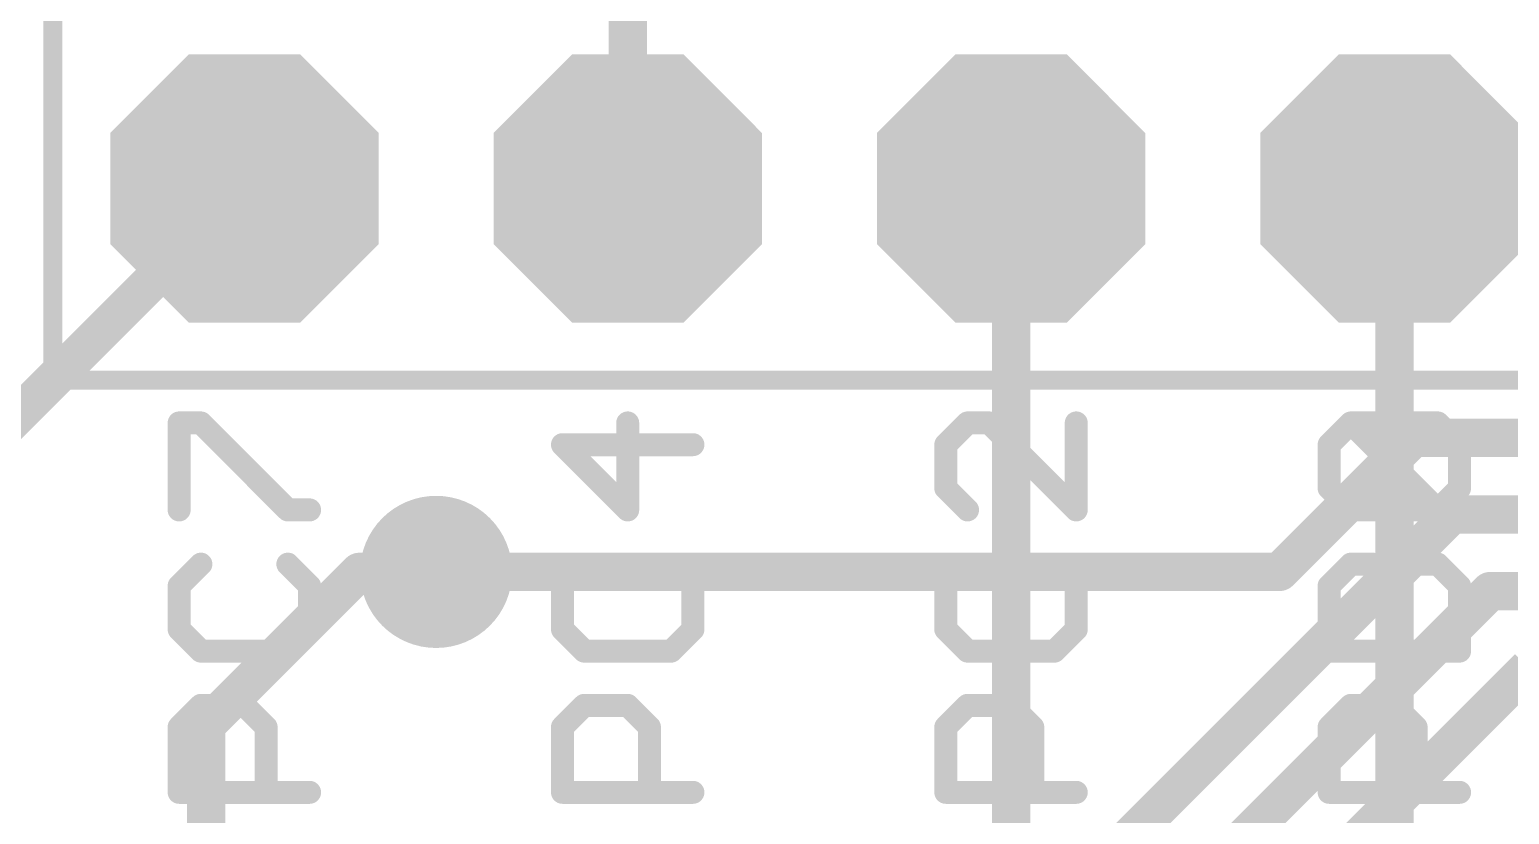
# Model space of a CAD drawing. Extents: x -14.2 to 67.7, y -5.3 to 32.7.
# Drawn here: x 27.02 to 36.83, y 21.25 to 26.45 of the extents above; entities that cross this region are included whole.
import ezdxf

# ---------------------------------------------------------------- set-up
doc = ezdxf.new("R2010")
doc.units = 0
for name, color, linetype in [('1', 12, 'CONTINUOUS'), ('16', 132, 'CONTINUOUS'), ('17', 110, 'CONTINUOUS'), ('18', 110, 'CONTINUOUS'), ('21', 53, 'CONTINUOUS'), ('51', 253, 'CONTINUOUS')]:
    doc.layers.add(name, color=color, linetype=linetype)

# ---------------------------------------------------------------- blocks, each defined once
blk = doc.blocks.new('RECT')
blk.add_solid([(-0.5, -0.5), (0.5, -0.5), (-0.5, 0.5), (0.5, 0.5)])
blk = doc.blocks.new('OCTAGONP')
at = {"const_width": 0.5}
blk.add_lwpolyline([(-0.25, -0.1036), (-0.25, 0.1036), (-0.1036, 0.25), (0.1036, 0.25), (0.25, 0.1036), (0.25, -0.1036), (0.1036, -0.25), (-0.1036, -0.25), (-0.25, -0.1036), (-0.25, 0.1036)], dxfattribs=at)
blk = doc.blocks.new('ROUNDP')
at = {"const_width": 0.5}
blk.add_lwpolyline([(0, -0.25, 1), (0, 0.25, 1), (0, -0.25)], format="xyb", dxfattribs=at)
blk = doc.blocks.new('ROUNDV')
at = {"const_width": 0.5}
blk.add_lwpolyline([(0, -0.25, 1), (0, 0.25, 1), (0, -0.25)], format="xyb", dxfattribs=at)

msp = doc.modelspace()

# ---------------------------------------------------------------- linework, layer by layer
at = {"layer": '1', "const_width": 0.254}
for points in [[(30.988, 26.924), (30.988, 25.4)], [(25.654, 22.606), (28.448, 25.4)], [(35.306, 22.86), (36.195, 23.749)], [(36.195, 23.749), (38.1, 23.749)], [(33.7566, 20.5486), (36.449, 23.241)], [(36.449, 23.241), (47.371, 23.241)], [(29.718, 22.86), (35.306, 22.86)], [(33.026, 19.056), (36.703, 22.733)], [(36.703, 22.733), (45.212, 22.733)], [(33.274, 18.542), (36.957, 22.225)]]:
    msp.add_lwpolyline(points, dxfattribs=at)
at = {"layer": '1', "const_width": 0.127}
for points in [[(28.4929, 25.3551, 1), (28.4031, 25.4449)], [(30.9245, 25.4, 1), (31.0515, 25.4)], [(36.195, 23.8125, 1), (36.195, 23.6855)], [(36.2399, 23.7041, 1), (36.1501, 23.7939)], [(36.449, 23.3045, 1), (36.449, 23.1775)], [(36.4939, 23.1961, 1), (36.4041, 23.2859)], [(29.718, 22.9235, 1), (29.718, 22.7965)], [(35.2611, 22.9049, 1), (35.3509, 22.8151)], [(35.306, 22.7965, 1), (35.306, 22.9235)], [(36.703, 22.7965, 1), (36.703, 22.6695)], [(36.7479, 22.6881, 1), (36.6581, 22.7779)]]:
    msp.add_lwpolyline(points, format="xyb", dxfattribs=at)
at = {"layer": '16', "const_width": 0.254}
for points in [[(33.528, 8.382), (33.528, 25.4)], [(36.068, 18.669), (36.068, 25.4)], [(28.194, 21.844), (29.21, 22.86)], [(29.21, 22.86), (29.718, 22.86)], [(28.194, 14.605), (28.194, 21.844)]]:
    msp.add_lwpolyline(points, dxfattribs=at)
at = {"layer": '16', "const_width": 0.127}
for points in [[(33.5915, 25.4, 1), (33.4645, 25.4)], [(36.1315, 25.4, 1), (36.0045, 25.4)], [(29.21, 22.9235, 1), (29.21, 22.7965)], [(29.2549, 22.8151, 1), (29.1651, 22.9049)], [(29.718, 22.7965, 1), (29.718, 22.9235)], [(28.2575, 21.844, 1), (28.1305, 21.844)], [(28.1491, 21.8889, 1), (28.2389, 21.7991)]]:
    msp.add_lwpolyline(points, format="xyb", dxfattribs=at)
at = {"layer": '21'}
for points, const_width in [([(27.178, 24.13), (27.178, 26.67)], 0.127), ([(52.578, 24.13), (27.178, 24.13)], 0.127), ([(28.0155, 23.2707), (28.0155, 23.8469)], 0.1524), ([(28.0155, 23.8469), (28.1595, 23.8469)], 0.1524), ([(28.1595, 23.8469), (28.7357, 23.2707)], 0.1524), ([(30.9876, 23.2707), (30.9876, 23.8469)], 0.1524), ([(33.2395, 23.8469), (33.0955, 23.7029)], 0.1524), ([(33.3836, 23.8469), (33.2395, 23.8469)], 0.1524), ([(33.9598, 23.2707), (33.3836, 23.8469)], 0.1524), ([(33.9598, 23.8469), (33.9598, 23.2707)], 0.1524), ([(35.6355, 23.7029), (35.7795, 23.8469)], 0.1524), ([(35.7795, 23.8469), (36.3557, 23.8469)], 0.1524), ([(36.3557, 23.2707), (35.7795, 23.8469)], 0.1524), ([(36.3557, 23.8469), (36.4998, 23.7029)], 0.1524), ([(31.4198, 23.7029), (30.5555, 23.7029)], 0.1524), ([(30.5555, 23.7029), (30.9876, 23.2707)], 0.1524), ([(33.0955, 23.7029), (33.0955, 23.4147)], 0.1524), ([(35.6355, 23.4147), (35.6355, 23.7029)], 0.1524), ([(36.4998, 23.7029), (36.4998, 23.4147)], 0.1524), ([(33.0955, 23.4147), (33.2395, 23.2707)], 0.1524), ([(35.7795, 23.2707), (35.6355, 23.4147)], 0.1524), ([(36.4998, 23.4147), (36.3557, 23.2707)], 0.1524), ([(28.7357, 23.2707), (28.8798, 23.2707)], 0.1524), ([(36.3557, 23.2707), (35.7795, 23.2707)], 0.1524), ([(28.1595, 22.9114), (28.0155, 22.7673)], 0.1524), ([(28.8798, 22.7673), (28.7357, 22.9114)], 0.1524), ([(30.6995, 22.9114), (30.5555, 22.7673)], 0.1524), ([(31.4198, 22.7673), (31.2757, 22.9114)], 0.1524), ([(33.2395, 22.9114), (33.0955, 22.7673)], 0.1524), ([(33.9598, 22.7673), (33.8157, 22.9114)], 0.1524), ([(35.6355, 22.7673), (35.7795, 22.9114)], 0.1524), ([(35.7795, 22.9114), (35.9236, 22.9114)], 0.1524), ([(35.9236, 22.9114), (36.0676, 22.7673)], 0.1524), ([(36.0676, 22.7673), (36.2117, 22.9114)], 0.1524), ([(36.2117, 22.9114), (36.3557, 22.9114)], 0.1524), ([(36.3557, 22.9114), (36.4998, 22.7673)], 0.1524), ([(28.0155, 22.7673), (28.0155, 22.4792)], 0.1524), ([(28.8798, 22.4792), (28.8798, 22.7673)], 0.1524), ([(30.5555, 22.7673), (30.5555, 22.4792)], 0.1524), ([(31.4198, 22.4792), (31.4198, 22.7673)], 0.1524), ([(33.0955, 22.7673), (33.0955, 22.4792)], 0.1524), ([(33.9598, 22.4792), (33.9598, 22.7673)], 0.1524), ([(35.6355, 22.3352), (35.6355, 22.7673)], 0.1524), ([(36.0676, 22.3352), (36.0676, 22.7673)], 0.1524), ([(36.4998, 22.7673), (36.4998, 22.3352)], 0.1524), ([(28.0155, 22.4792), (28.1595, 22.3352)], 0.1524), ([(28.7357, 22.3352), (28.8798, 22.4792)], 0.1524), ([(30.5555, 22.4792), (30.6995, 22.3352)], 0.1524), ([(31.2757, 22.3352), (31.4198, 22.4792)], 0.1524), ([(33.0955, 22.4792), (33.2395, 22.3352)], 0.1524), ([(33.8157, 22.3352), (33.9598, 22.4792)], 0.1524), ([(28.1595, 22.3352), (28.7357, 22.3352)], 0.1524), ([(30.6995, 22.3352), (31.2757, 22.3352)], 0.1524), ([(33.2395, 22.3352), (33.8157, 22.3352)], 0.1524), ([(36.4998, 22.3352), (35.6355, 22.3352)], 0.1524), ([(28.0155, 21.8318), (28.1595, 21.9759)], 0.1524), ([(28.1595, 21.9759), (28.4476, 21.9759)], 0.1524), ([(28.4476, 21.9759), (28.5917, 21.8318)], 0.1524), ([(30.5555, 21.8318), (30.6995, 21.9759)], 0.1524), ([(30.6995, 21.9759), (30.9876, 21.9759)], 0.1524), ([(30.9876, 21.9759), (31.1317, 21.8318)], 0.1524), ([(33.0955, 21.8318), (33.2395, 21.9759)], 0.1524), ([(33.2395, 21.9759), (33.5276, 21.9759)], 0.1524), ([(33.5276, 21.9759), (33.6717, 21.8318)], 0.1524), ([(35.6355, 21.8318), (35.7795, 21.9759)], 0.1524), ([(35.7795, 21.9759), (36.0676, 21.9759)], 0.1524), ([(36.0676, 21.9759), (36.2117, 21.8318)], 0.1524), ([(28.0155, 21.3996), (28.0155, 21.8318)], 0.1524), ([(28.5917, 21.8318), (28.5917, 21.3996)], 0.1524), ([(30.5555, 21.3996), (30.5555, 21.8318)], 0.1524), ([(31.1317, 21.8318), (31.1317, 21.3996)], 0.1524), ([(33.0955, 21.3996), (33.0955, 21.8318)], 0.1524), ([(33.6717, 21.8318), (33.6717, 21.3996)], 0.1524), ([(35.6355, 21.3996), (35.6355, 21.8318)], 0.1524), ([(36.2117, 21.8318), (36.2117, 21.3996)], 0.1524), ([(28.8798, 21.3996), (28.0155, 21.3996)], 0.1524), ([(31.4198, 21.3996), (30.5555, 21.3996)], 0.1524), ([(33.9598, 21.3996), (33.0955, 21.3996)], 0.1524), ([(36.4998, 21.3996), (35.6355, 21.3996)], 0.1524)]:
    msp.add_lwpolyline(points, dxfattribs=dict(at, const_width=const_width))
for points, const_width in [([(27.178, 24.1618, 1), (27.178, 24.0983)], 0.0635), ([(27.1463, 24.13, 1), (27.2097, 24.13)], 0.0635), ([(28.0536, 23.8469, 1), (27.9774, 23.8469)], 0.0762), ([(28.0155, 23.885, 1), (28.0155, 23.8088)], 0.0762), ([(28.1865, 23.8738, 1), (28.1326, 23.82)], 0.0762), ([(28.1595, 23.8088, 1), (28.1595, 23.885)], 0.0762), ([(31.0257, 23.8469, 1), (30.9495, 23.8469)], 0.0762), ([(33.2395, 23.885, 1), (33.2395, 23.8088)], 0.0762), ([(33.2665, 23.82, 1), (33.2126, 23.8738)], 0.0762), ([(33.4105, 23.8738, 1), (33.3566, 23.82)], 0.0762), ([(33.3836, 23.8088, 1), (33.3836, 23.885)], 0.0762), ([(33.9979, 23.8469, 1), (33.9217, 23.8469)], 0.0762), ([(35.7795, 23.885, 1), (35.7795, 23.8088)], 0.0762), ([(35.8065, 23.8738, 1), (35.7526, 23.82)], 0.0762), ([(35.8065, 23.82, 1), (35.7526, 23.8738)], 0.0762), ([(36.3827, 23.8738, 1), (36.3288, 23.82)], 0.0762), ([(36.3557, 23.8088, 1), (36.3557, 23.885)], 0.0762), ([(30.5824, 23.7298, 1), (30.5285, 23.6759)], 0.0762), ([(30.5555, 23.741, 1), (30.5555, 23.6648)], 0.0762), ([(31.4198, 23.6648, 1), (31.4198, 23.741)], 0.0762), ([(33.0685, 23.7298, 1), (33.1224, 23.6759)], 0.0762), ([(33.1336, 23.7029, 1), (33.0574, 23.7029)], 0.0762), ([(35.6085, 23.7298, 1), (35.6624, 23.6759)], 0.0762), ([(35.6736, 23.7029, 1), (35.5974, 23.7029)], 0.0762), ([(36.5379, 23.7029, 1), (36.4617, 23.7029)], 0.0762), ([(36.4729, 23.6759, 1), (36.5267, 23.7298)], 0.0762), ([(33.1224, 23.4417, 1), (33.0685, 23.3878)], 0.0762), ([(33.0574, 23.4147, 1), (33.1336, 23.4147)], 0.0762), ([(35.6624, 23.4417, 1), (35.6085, 23.3878)], 0.0762), ([(35.5974, 23.4147, 1), (35.6736, 23.4147)], 0.0762), ([(36.4617, 23.4147, 1), (36.5379, 23.4147)], 0.0762), ([(36.5267, 23.3878, 1), (36.4729, 23.4417)], 0.0762), ([(28.7357, 23.3088, 1), (28.7357, 23.2326)], 0.0762), ([(28.8798, 23.2326, 1), (28.8798, 23.3088)], 0.0762), ([(35.7795, 23.3088, 1), (35.7795, 23.2326)], 0.0762), ([(36.3557, 23.2326, 1), (36.3557, 23.3088)], 0.0762), ([(27.9774, 23.2707, 1), (28.0536, 23.2707)], 0.0762), ([(28.7088, 23.2437, 1), (28.7627, 23.2976)], 0.0762), ([(30.9495, 23.2707, 1), (31.0257, 23.2707)], 0.0762), ([(30.9607, 23.2437, 1), (31.0146, 23.2976)], 0.0762), ([(33.2126, 23.2437, 1), (33.2665, 23.2976)], 0.0762), ([(33.9217, 23.2707, 1), (33.9979, 23.2707)], 0.0762), ([(33.9329, 23.2437, 1), (33.9867, 23.2976)], 0.0762), ([(35.7526, 23.2437, 1), (35.8065, 23.2976)], 0.0762), ([(36.3288, 23.2976, 1), (36.3827, 23.2437)], 0.0762), ([(36.3288, 23.2437, 1), (36.3827, 23.2976)], 0.0762), ([(28.1865, 22.8844, 1), (28.1326, 22.9383)], 0.0762), ([(28.7627, 22.9383, 1), (28.7088, 22.8844)], 0.0762), ([(30.7265, 22.8844, 1), (30.6726, 22.9383)], 0.0762), ([(31.3027, 22.9383, 1), (31.2488, 22.8844)], 0.0762), ([(33.2665, 22.8844, 1), (33.2126, 22.9383)], 0.0762), ([(33.8427, 22.9383, 1), (33.7888, 22.8844)], 0.0762), ([(35.7795, 22.9495, 1), (35.7795, 22.8733)], 0.0762), ([(35.8065, 22.8844, 1), (35.7526, 22.9383)], 0.0762), ([(35.9505, 22.9383, 1), (35.8966, 22.8844)], 0.0762), ([(35.9236, 22.8733, 1), (35.9236, 22.9495)], 0.0762), ([(36.2117, 22.9495, 1), (36.2117, 22.8733)], 0.0762), ([(36.2386, 22.8844, 1), (36.1847, 22.9383)], 0.0762), ([(36.3827, 22.9383, 1), (36.3288, 22.8844)], 0.0762), ([(36.3557, 22.8733, 1), (36.3557, 22.9495)], 0.0762), ([(27.9885, 22.7943, 1), (28.0424, 22.7404)], 0.0762), ([(28.0536, 22.7673, 1), (27.9774, 22.7673)], 0.0762), ([(28.9179, 22.7673, 1), (28.8417, 22.7673)], 0.0762), ([(28.8529, 22.7404, 1), (28.9067, 22.7943)], 0.0762), ([(30.5285, 22.7943, 1), (30.5824, 22.7404)], 0.0762), ([(30.5936, 22.7673, 1), (30.5174, 22.7673)], 0.0762), ([(31.4579, 22.7673, 1), (31.3817, 22.7673)], 0.0762), ([(31.3929, 22.7404, 1), (31.4467, 22.7943)], 0.0762), ([(33.0685, 22.7943, 1), (33.1224, 22.7404)], 0.0762), ([(33.1336, 22.7673, 1), (33.0574, 22.7673)], 0.0762), ([(33.9979, 22.7673, 1), (33.9217, 22.7673)], 0.0762), ([(33.9329, 22.7404, 1), (33.9867, 22.7943)], 0.0762), ([(35.6085, 22.7943, 1), (35.6624, 22.7404)], 0.0762), ([(35.6736, 22.7673, 1), (35.5974, 22.7673)], 0.0762), ([(36.1057, 22.7673, 1), (36.0295, 22.7673)], 0.0762), ([(36.0407, 22.7943, 1), (36.0946, 22.7404)], 0.0762), ([(36.0407, 22.7404, 1), (36.0946, 22.7943)], 0.0762), ([(36.5379, 22.7673, 1), (36.4617, 22.7673)], 0.0762), ([(36.4729, 22.7404, 1), (36.5267, 22.7943)], 0.0762), ([(28.0424, 22.5062, 1), (27.9885, 22.4523)], 0.0762), ([(28.9067, 22.4523, 1), (28.8529, 22.5062)], 0.0762), ([(30.5824, 22.5062, 1), (30.5285, 22.4523)], 0.0762), ([(31.4467, 22.4523, 1), (31.3929, 22.5062)], 0.0762), ([(33.1224, 22.5062, 1), (33.0685, 22.4523)], 0.0762), ([(33.9867, 22.4523, 1), (33.9329, 22.5062)], 0.0762), ([(27.9774, 22.4792, 1), (28.0536, 22.4792)], 0.0762), ([(28.8417, 22.4792, 1), (28.9179, 22.4792)], 0.0762), ([(30.5174, 22.4792, 1), (30.5936, 22.4792)], 0.0762), ([(31.3817, 22.4792, 1), (31.4579, 22.4792)], 0.0762), ([(33.0574, 22.4792, 1), (33.1336, 22.4792)], 0.0762), ([(33.9217, 22.4792, 1), (33.9979, 22.4792)], 0.0762), ([(28.1595, 22.3733, 1), (28.1595, 22.2971)], 0.0762), ([(28.1326, 22.3082, 1), (28.1865, 22.3621)], 0.0762), ([(28.7088, 22.3621, 1), (28.7627, 22.3082)], 0.0762), ([(28.7357, 22.2971, 1), (28.7357, 22.3733)], 0.0762), ([(30.6995, 22.3733, 1), (30.6995, 22.2971)], 0.0762), ([(30.6726, 22.3082, 1), (30.7265, 22.3621)], 0.0762), ([(31.2488, 22.3621, 1), (31.3027, 22.3082)], 0.0762), ([(31.2757, 22.2971, 1), (31.2757, 22.3733)], 0.0762), ([(33.2395, 22.3733, 1), (33.2395, 22.2971)], 0.0762), ([(33.2126, 22.3082, 1), (33.2665, 22.3621)], 0.0762), ([(33.7888, 22.3621, 1), (33.8427, 22.3082)], 0.0762), ([(33.8157, 22.2971, 1), (33.8157, 22.3733)], 0.0762), ([(35.6355, 22.3733, 1), (35.6355, 22.2971)], 0.0762), ([(35.5974, 22.3352, 1), (35.6736, 22.3352)], 0.0762), ([(36.0295, 22.3352, 1), (36.1057, 22.3352)], 0.0762), ([(36.4617, 22.3352, 1), (36.5379, 22.3352)], 0.0762), ([(36.4998, 22.2971, 1), (36.4998, 22.3733)], 0.0762), ([(28.1595, 22.014, 1), (28.1595, 21.9378)], 0.0762), ([(28.1865, 21.9489, 1), (28.1326, 22.0028)], 0.0762), ([(28.4746, 22.0028, 1), (28.4207, 21.9489)], 0.0762), ([(28.4476, 21.9378, 1), (28.4476, 22.014)], 0.0762), ([(30.6995, 22.014, 1), (30.6995, 21.9378)], 0.0762), ([(30.7265, 21.9489, 1), (30.6726, 22.0028)], 0.0762), ([(31.0146, 22.0028, 1), (30.9607, 21.9489)], 0.0762), ([(30.9876, 21.9378, 1), (30.9876, 22.014)], 0.0762), ([(33.2395, 22.014, 1), (33.2395, 21.9378)], 0.0762), ([(33.2665, 21.9489, 1), (33.2126, 22.0028)], 0.0762), ([(33.5546, 22.0028, 1), (33.5007, 21.9489)], 0.0762), ([(33.5276, 21.9378, 1), (33.5276, 22.014)], 0.0762), ([(35.7795, 22.014, 1), (35.7795, 21.9378)], 0.0762), ([(35.8065, 21.9489, 1), (35.7526, 22.0028)], 0.0762), ([(36.0946, 22.0028, 1), (36.0407, 21.9489)], 0.0762), ([(36.0676, 21.9378, 1), (36.0676, 22.014)], 0.0762), ([(27.9885, 21.8588, 1), (28.0424, 21.8049)], 0.0762), ([(28.0536, 21.8318, 1), (27.9774, 21.8318)], 0.0762), ([(28.6298, 21.8318, 1), (28.5536, 21.8318)], 0.0762), ([(28.5647, 21.8049, 1), (28.6186, 21.8588)], 0.0762), ([(30.5285, 21.8588, 1), (30.5824, 21.8049)], 0.0762), ([(30.5936, 21.8318, 1), (30.5174, 21.8318)], 0.0762), ([(31.1698, 21.8318, 1), (31.0936, 21.8318)], 0.0762), ([(31.1047, 21.8049, 1), (31.1586, 21.8588)], 0.0762), ([(33.0685, 21.8588, 1), (33.1224, 21.8049)], 0.0762), ([(33.1336, 21.8318, 1), (33.0574, 21.8318)], 0.0762), ([(33.7098, 21.8318, 1), (33.6336, 21.8318)], 0.0762), ([(33.6447, 21.8049, 1), (33.6986, 21.8588)], 0.0762), ([(35.6085, 21.8588, 1), (35.6624, 21.8049)], 0.0762), ([(35.6736, 21.8318, 1), (35.5974, 21.8318)], 0.0762), ([(36.2498, 21.8318, 1), (36.1736, 21.8318)], 0.0762), ([(36.1847, 21.8049, 1), (36.2386, 21.8588)], 0.0762), ([(28.0155, 21.4377, 1), (28.0155, 21.3615)], 0.0762), ([(28.8798, 21.3615, 1), (28.8798, 21.4377)], 0.0762), ([(30.5555, 21.4377, 1), (30.5555, 21.3615)], 0.0762), ([(31.4198, 21.3615, 1), (31.4198, 21.4377)], 0.0762), ([(33.0955, 21.4377, 1), (33.0955, 21.3615)], 0.0762), ([(33.9598, 21.3615, 1), (33.9598, 21.4377)], 0.0762), ([(35.6355, 21.4377, 1), (35.6355, 21.3615)], 0.0762), ([(36.4998, 21.3615, 1), (36.4998, 21.4377)], 0.0762), ([(27.9774, 21.3996, 1), (28.0536, 21.3996)], 0.0762), ([(28.5536, 21.3996, 1), (28.6298, 21.3996)], 0.0762), ([(30.5174, 21.3996, 1), (30.5936, 21.3996)], 0.0762), ([(31.0936, 21.3996, 1), (31.1698, 21.3996)], 0.0762), ([(33.0574, 21.3996, 1), (33.1336, 21.3996)], 0.0762), ([(33.6336, 21.3996, 1), (33.7098, 21.3996)], 0.0762), ([(35.5974, 21.3996, 1), (35.6736, 21.3996)], 0.0762), ([(36.1736, 21.3996, 1), (36.2498, 21.3996)], 0.0762)]:
    msp.add_lwpolyline(points, format="xyb", dxfattribs=dict(at, const_width=const_width))

# ---------------------------------------------------------------- block references
at = {"layer": '17', "rotation": 270}
for name, p, xscale, yscale in [('OCTAGONP', (28.448, 25.4), 1.778, 1.778), ('OCTAGONP', (28.448, 25.4), 1.778, 1.778), ('OCTAGONP', (30.988, 25.4), 1.778, 1.778), ('OCTAGONP', (30.988, 25.4), 1.778, 1.778), ('OCTAGONP', (33.528, 25.4), 1.778, 1.778), ('OCTAGONP', (33.528, 25.4), 1.778, 1.778), ('OCTAGONP', (36.068, 25.4), 1.778, 1.778), ('OCTAGONP', (36.068, 25.4), 1.778, 1.778), ('ROUNDP', (28.448, 25.4), 1.4224, 1.4224), ('ROUNDP', (30.988, 25.4), 1.4224, 1.4224), ('ROUNDP', (33.528, 25.4), 1.4224, 1.4224), ('ROUNDP', (36.068, 25.4), 1.4224, 1.4224)]:
    msp.add_blockref(name, p, dxfattribs=dict(at, xscale=xscale, yscale=yscale))
at = {"layer": '18', "xscale": 1.008, "yscale": 1.008}
msp.add_blockref('ROUNDV', (29.718, 22.86), dxfattribs=at)
msp.add_blockref('ROUNDV', (29.718, 22.86), dxfattribs=at)
at = {"layer": '51', "xscale": 0.508, "yscale": 0.508, "rotation": 180}
for p in [(28.448, 25.4), (30.988, 25.4), (33.528, 25.4), (36.068, 25.4)]:
    msp.add_blockref('RECT', p, dxfattribs=at)

doc.saveas('drawing.dxf')
